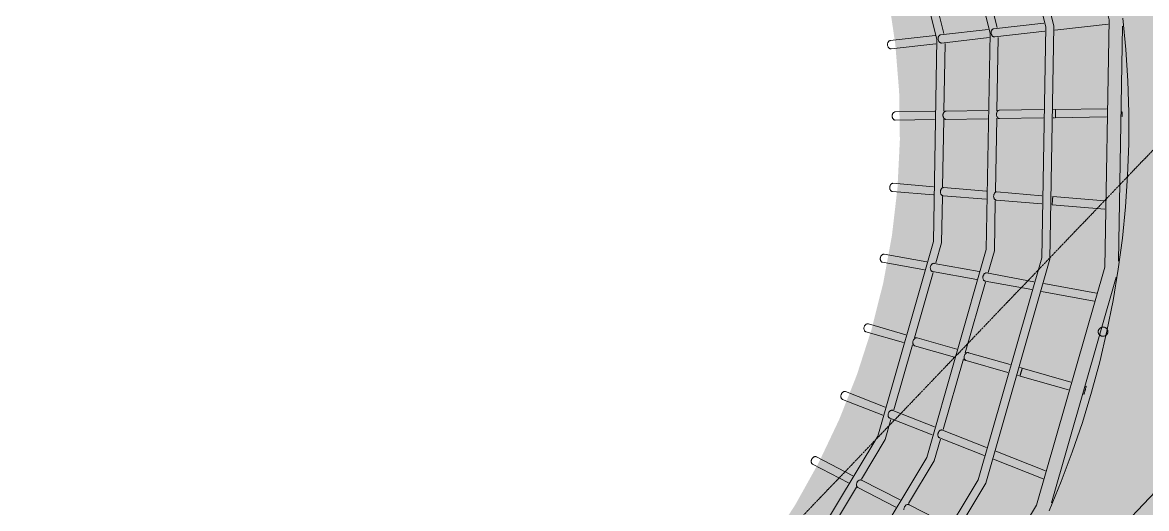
# Model space of a CAD drawing. Header units: millimetres. Extents: x -100577 to 287200, y -212120 to 238461.
# Drawn here: x 29597 to 32053, y 47652 to 48713 of the extents above; entities that cross this region are included whole.
import ezdxf

# ---------------------------------------------------------------- set-up
doc = ezdxf.new("R2010")
doc.units = ezdxf.units.MM
doc.linetypes.add('PHANTOM', pattern=[6.35, 3.175, -0.635, 0.635, -0.635, 0.635, -0.635])
for name, color, linetype, lineweight in [('02_切断（家具）', 8, 'Continuous', 18), ('06_部屋の色', 8, 'Continuous', 0), ('11_見えがかり（家具）', 8, 'Continuous', 9), ('20_上部（屋根の外形・梁）', 8, 'PHANTOM', 9)]:
    doc.layers.add(name, color=color, linetype=linetype, lineweight=lineweight)

msp = doc.modelspace()

# ---------------------------------------------------------------- hatches: boundary and pattern name
at = {"layer": '06_部屋の色', "true_color": 0xf6e3a4}
h = msp.add_hatch(color=8, dxfattribs=at)
h.paths.add_polyline_path([(15895.7, 43200.1), (16234.5, 43603.9), (16574.4, 44006.9), (14846.3, 45467.7), (18008.7, 50107.5), (18205.2, 50395.6), (18096.6, 50492.5), (18090.8, 50497.8), (18270.8, 50761.8), (18385, 50659.5), (18569.5, 50930.2), (18461.2, 51027.4), (18455.4, 51032.7), (18635.5, 51297), (18749.5, 51194.3), (18783.6, 51244.4), (18814.7, 51289.9), (20029.8, 53072.7), (19922.5, 53171.3), (19916.7, 53176.7), (20097.5, 53441.8), (20203.1, 53344.4), (20210.4, 53337.7), (20395.6, 53609.4), (20288.6, 53708.4), (20282.8, 53713.8), (20463.7, 53979.2), (20576.4, 53874.6), (20596, 53903.4), (21234.8, 54840.6), (21263.9, 54883.2), (21359.7, 55014.5), (21373.6, 55033.6), (21378.3, 55039.3), (21482.8, 55164.6), (21493.3, 55177.2), (21561.8, 55255.5), (21563.9, 55257.9), (21625.8, 55367.7), (21627.5, 55370.8), (21627.6, 55370.8), (21629.9, 55374.5), (21780.4, 55613.7), (21782.9, 55617), (21953.5, 55837.9), (21956.4, 55840.9), (22147.4, 56044.4), (22150.6, 56047.2), (22360.2, 56231.4), (22363.6, 56233.8), (22590, 56397), (22591.8, 56398.1), (22798.5, 56518.8), (22834.6, 56539.9), (23051.8, 56640.2), (23091.8, 56658.6), (23317.7, 56737.6), (23359.2, 56752.1), (23591.6, 56809), (23634.3, 56819.5), (23871.1, 56853.8), (23913.9, 56860), (23914.7, 56860.1), (23918.9, 56860.3), (24201.3, 56873.9), (24256.9, 56873.9), (26592.1, 56873.5), (26592.3, 57022), (26592.3, 57025.5), (30188.3, 57025), (30188.1, 56878.5), (30188.1, 56873), (30228.2, 56873), (30239.8, 56873), (33347.6, 56872.6), (33387.5, 56872.5), (33389.4, 56872.5), (33395.5, 56872.5), (33397.4, 56872.4), (33399.4, 56872.3), (33399.9, 56872.3), (33695.1, 56857.4), (33699.3, 56856.8), (33987.9, 56812.9), (33992, 56811.8), (34274.7, 56739.2), (34278.6, 56737.8), (34552.8, 56637.1), (34556.4, 56635.3), (34819.1, 56507.6), (34822.5, 56505.6), (35071.1, 56352.1), (35074.2, 56349.8), (35306.3, 56172), (35307.1, 56171.3), (35518.7, 55972.5), (35525, 55966.7), (35546.1, 55944.8), (35551.1, 55939.5), (35595.2, 55893.8), (35765.9, 55716.5), (38201.6, 53187.4), (38520.7, 52856), (38555.3, 52820.1), (38568.2, 52806.7), (38566, 52804.6), (38459.4, 52701.1), (38561.6, 52595.3), (38565, 52591.7), (38478.9, 52508), (37969.9, 52018.2), (37917.6, 51966.6), (37818.3, 52068.5), (37811.5, 52075.5), (37807.9, 52071.9), (37807.8, 52071.8), (37807.1, 52071.1), (37803.9, 52068), (37517.2, 51785.6), (37175.5, 51453.6), (37174.1, 51452.2), (37168.1, 51446.4), (36677.4, 50958.6), (36666.8, 50948), (36233.3, 50521), (36337.4, 50416.4), (36340.5, 50413.3), (36276.6, 50350.3), (35928, 49999), (35577, 49649.9), (35093, 49157.3), (34927.8, 48990.8), (34819.6, 49097.5), (34475.8, 48750.8), (34469.6, 48744.3), (34288.1, 48557.2), (34393.2, 48454.4), (34396.8, 48450.9), (34244.8, 48294.2), (33905.1, 47948.4), (33417, 47440), (32936.3, 46944.1), (32588.8, 46577.4), (32516.7, 46502.3), (32411.6, 46602.3), (32406.6, 46607.1), (32195, 46386.6), (32301.6, 46285.4), (32305.3, 46282), (32253.1, 46227.7), (31770.9, 45713.7), (31296, 45212.2), (31069.6, 44967.7), (30963.6, 45066.7), (30958.5, 45071.4), (30845.5, 44949.4), (30841.7, 44945.3), (30516.6, 44598.6), (30511.8, 44593.5), (30509.5, 44591.1), (30505.1, 44586.3), (30503.8, 44584.8), (30046.7, 44086.2), (30042.5, 44081.6), (29562.2, 43562.3), (29551.8, 43551), (29244.8, 43211.4), (29238.1, 43204.1), (28896.6, 42831.2), (28436.3, 42317.2), (28427.4, 42307.3), (28427.3, 42307.2), (28426.3, 42306.1), (27968.4, 41799.5), (27962.9, 41793.4), (27646.1, 41434.9), (27641.4, 41429.6), (27308.9, 41058), (27303.9, 41052.5), (26846.9, 40530.1), (26840, 40522.3), (26382.5, 40004.2), (26211.1, 39805.7), (26324, 39707.5), (26325.8, 39705.9), (26180.2, 39537.2), (25847.6, 39156.8), (25389.7, 38621), (24938.5, 38098.1), (24626.1, 37727.5), (24364.5, 37421.2), (23374.9, 38257.8), (23065.6, 38519.2), (23563.5, 39106.1), (24076.9, 39706.4), (24579.2, 40289.5), (25083.7, 40870.7), (22218.7, 43367), (21705, 42775.2), (21193.4, 42181.4), (20684.1, 41585.8), (20163.7, 40972.6), (20123.7, 40925.2), (22415.2, 38989.2), (21963.5, 38452.5), (21474.4, 37867.6), (21149.6, 37476.6), (20667.4, 36892.6), (20664.9, 36891), (20661.6, 36891.1), (14721.6, 41777.3), (14719.8, 41780.7), (14720.9, 41784.4), (15389.4, 42592.9)])
h.paths.add_polyline_path([(31135.5, 49518.8), (31065.3, 49596.5), (30990.2, 49669.4), (30910.4, 49737.2), (30826.3, 49799.7), (30738.4, 49856.5), (30647, 49907.4), (30552.3, 49952.3), (30455, 49990.9), (30355.4, 50023), (30253.8, 50048.6), (30150.9, 50067.4), (30046.9, 50079.5), (29942.3, 50084.8), (29837.6, 50083.2), (29733.3, 50074.7), (29629.6, 50059.5), (29527.3, 50037.5), (29426.6, 50008.9), (29327.9, 49973.7), (29231.8, 49932.1), (29138.7, 49884.4), (29048.8, 49830.7), (28962.7, 49771.2), (28880.6, 49706.2), (28802.9, 49635.9), (28730, 49560.8), (28662.2, 49481), (28599.7, 49397), (28542.9, 49309.1), (28491.9, 49217.6), (28447.1, 49123), (28408.5, 49025.7), (28376.3, 48926.1), (28350.8, 48824.5), (28331.9, 48721.5), (28319.9, 48617.5), (28314.6, 48512.9), (28316.2, 48408.3), (28324.6, 48303.9), (28339.9, 48200.3), (28361.9, 48097.9), (28390.5, 47997.2), (28425.7, 47898.6), (28467.2, 47802.5), (28515, 47709.3), (28568.7, 47619.5), (28628.2, 47533.3), (28693.2, 47451.2), (28763.4, 47373.5), (28838.6, 47300.7), (28918.3, 47232.9), (29002.4, 47170.4), (29090.3, 47113.5), (29181.7, 47062.6), (29276.4, 47017.7), (29373.7, 46979.1), (29473.3, 46947), (29574.9, 46921.4), (29677.9, 46902.6), (29781.9, 46890.5), (29886.5, 46885.3), (29991.1, 46886.9), (30095.5, 46895.3), (30199.1, 46910.6), (30301.4, 46932.5), (30402.1, 46961.2), (30500.8, 46996.4), (30596.9, 47037.9), (30690, 47085.6), (30779.9, 47139.4), (30866.1, 47198.9), (30948.1, 47263.8), (31025.8, 47334.1), (31098.7, 47409.2), (31166.5, 47489), (31229, 47573), (31285.8, 47660.9), (31336.8, 47752.4), (31381.7, 47847), (31420.2, 47944.3), (31452.4, 48044), (31477.9, 48145.5), (31496.8, 48248.5), (31508.9, 48352.5), (31514.1, 48457.1), (31512.5, 48561.8), (31504.1, 48666.1), (31488.8, 48769.7), (31466.8, 48872.1), (31438.2, 48972.8), (31403, 49071.4), (31361.5, 49167.5), (31313.8, 49260.7), (31260, 49350.6), (31200.5, 49436.7)], flags=0)

# ---------------------------------------------------------------- linework, layer by layer
at = {"layer": '02_切断（家具）'}
for points in [[(31947.5, 48037.1), (31947.4, 48037.5), (31947.4, 48038.4), (31947.4, 48038.9), (31947.5, 48039.8), (31947.6, 48040.3), (31947.9, 48041.1), (31948, 48041.6), (31948.3, 48042.4), (31948.5, 48042.8), (31949, 48043.5), (31949.2, 48043.9), (31949.7, 48044.5), (31950, 48044.8), (31950.6, 48045.4), (31950.8, 48045.7), (31951.5, 48046.3), (31951.9, 48046.5), (31952.7, 48047), (31953.1, 48047.2), (31953.9, 48047.6), (31954.4, 48047.8), (31955.3, 48048.1), (31955.7, 48048.2), (31956.7, 48048.4), (31957.2, 48048.4), (31958.2, 48048.5), (31958.6, 48048.5), (31959.6, 48048.4), (31960.1, 48048.3), (31961, 48048.1), (31961.4, 48048), (31962.3, 48047.7), (31962.7, 48047.5), (31963.5, 48047.1), (31963.9, 48046.9), (31964.5, 48046.4), (31964.9, 48046.2), (31965.5, 48045.6), (31965.8, 48045.4), (31966.3, 48044.7), (31966.6, 48044.4), (31967.1, 48043.7), (31967.3, 48043.3), (31967.7, 48042.5), (31967.9, 48042.1), (31968.2, 48041.2), (31968.3, 48040.8), (31968.4, 48039.9), (31968.5, 48039.4), (31968.5, 48038.5), (31968.5, 48038), (31968.4, 48037.1), (31968.3, 48036.7), (31968.1, 48035.8), (31968, 48035.4), (31967.6, 48034.6), (31967.4, 48034.2), (31967, 48033.4), (31966.8, 48033.1), (31966.2, 48032.4), (31966, 48032.1), (31965.4, 48031.5), (31965.1, 48031.2), (31964.4, 48030.7), (31964.1, 48030.4), (31963.3, 48029.9), (31962.9, 48029.7), (31962, 48029.3), (31961.6, 48029.1)], [(31953.7, 48029.3), (31953.2, 48029.4), (31952.5, 48029.8), (31952.1, 48030), (31951.4, 48030.5), (31951.1, 48030.7), (31950.5, 48031.3), (31950.2, 48031.6), (31949.6, 48032.2), (31949.3, 48032.5), (31948.8, 48033.3), (31948.6, 48033.6), (31948.2, 48034.5), (31948, 48034.8), (31947.8, 48035.7), (31947.6, 48036.2), (31947.5, 48037.1)], [(31960.2, 48028.7), (31959.2, 48028.6), (31958.8, 48028.5), (31957.8, 48028.5), (31957.3, 48028.5), (31956.3, 48028.6), (31955.9, 48028.6), (31955, 48028.8), (31954.5, 48028.9), (31953.7, 48029.3)], [(31961.6, 48029.1), (31960.7, 48028.9), (31960.2, 48028.7)]]:
    msp.add_lwpolyline(points, dxfattribs=at)
at = {"layer": '11_見えがかり（家具）'}
for points in [[(29089, 46586.7), (29608.4, 46437.8), (30148.7, 46428.3), (30673, 46559.1), (31145.6, 46821), (31534.4, 47196.4), (31812.7, 47659.6), (31961.6, 48179), (31971.1, 48719.3), (31840.3, 49243.7), (31578.3, 49716.3), (31203, 50105), (30739.8, 50383.3), (30220.3, 50532.3)], [(29200.1, 50298.4), (29693.7, 50421.4), (30202.4, 50412.6), (30691.5, 50272.3), (31127.6, 50010.3), (31481, 49644.3), (31727.7, 49199.3), (31850.8, 48705.6), (31841.9, 48196.9), (31701.7, 47707.9), (31439.6, 47271.8), (31073.6, 46918.3), (30628.7, 46671.7), (30135, 46548.6), (29626.3, 46557.5), (29137.2, 46697.7)], [(29144.4, 46714.2), (29628.9, 46575.3), (30133, 46566.5), (30622.1, 46688.4), (31062.9, 46932.8), (31425.5, 47283), (31685.2, 47715), (31824.1, 48199.6), (31832.9, 48703.6), (31711, 49192.7), (31466.6, 49633.6), (31116.4, 49996.2), (30684.3, 50255.8), (30199.8, 50394.8), (29695.8, 50403.6), (29206.7, 50281.6)], [(29193.3, 46826.6), (29647.1, 46696.5), (30119.1, 46688.2), (30577.1, 46802.4), (30990, 47031.3), (31329.6, 47359.3), (31572.8, 47763.9), (31702.9, 48217.7), (31711.1, 48689.7), (31596.9, 49147.8), (31368.1, 49560.7), (31040.1, 49900.3), (30635.5, 50143.4), (30181.7, 50273.6), (29709.6, 50281.8), (29251.6, 50167.6)], [(29239.8, 46933.6), (29664.3, 46811.9), (30105.9, 46804.2), (30534.4, 46911), (30920.6, 47125.1), (31238.3, 47431.9), (31465.7, 47810.5), (31587.5, 48235), (31595.2, 48676.5), (31488.3, 49105), (31274.2, 49491.3), (30967.5, 49808.9), (30588.9, 50036.4), (30164.4, 50158.1), (29722.9, 50165.8), (29294.4, 50059)], [(31687.6, 48858), (31726.3, 48702.5)], [(31574.6, 48832.9), (31610.4, 48689.3)], [(31840.2, 47647.6), (31866.6, 47711.1), (31890.8, 47775.4), (31913, 47840.4), (31933, 47906.2), (31950.9, 47972.5), (31966.5, 48039.4), (31980, 48106.8), (31991.3, 48174.6), (32000.3, 48242.7), (32007.1, 48311.1), (32011.7, 48379.7), (32014, 48448.4), (32014.1, 48517.1), (32011.9, 48585.8), (32007.5, 48654.3), (32000.9, 48722.7)], [(31598.2, 48674.2), (31597.8, 48675.4), (31597.6, 48676.6), (31597.5, 48677.9), (31597.5, 48679.1), (31597.7, 48680.2), (31597.9, 48681.3), (31598.2, 48682.2), (31598.7, 48683.1), (31599.2, 48683.9), (31599.8, 48684.7), (31600.5, 48685.4), (31601.3, 48685.9), (31602.1, 48686.3), (31603, 48686.5), (31706.9, 48698.3)], [(31714.2, 48687.4), (31713.9, 48688.6), (31713.7, 48689.8), (31713.6, 48691), (31713.6, 48692.2), (31713.7, 48693.4), (31713.9, 48694.4), (31714.3, 48695.4), (31714.7, 48696.3), (31715.1, 48697.1), (31715.7, 48697.9), (31716.4, 48698.5), (31717.2, 48699.1), (31718, 48699.5), (31718.9, 48699.7), (31828.7, 48712.2)], [(31968.9, 48710), (31852.6, 48696.8)], [(32000.6, 48705.2), (31991.6, 48192.1)], [(31487.8, 48661.7), (31487.4, 48662.9), (31487.2, 48664.1), (31487.1, 48665.4), (31487.2, 48666.6), (31487.3, 48667.7), (31487.6, 48668.7), (31487.9, 48669.7), (31488.3, 48670.6), (31488.9, 48671.4), (31489.5, 48672.2), (31490.2, 48672.8), (31491, 48673.3), (31491.9, 48673.7), (31492.8, 48673.9), (31591, 48685.1)], [(31709, 48680.4), (31605.2, 48668.6), (31604.3, 48668.6), (31603.5, 48668.7), (31602.6, 48669), (31601.8, 48669.4), (31601.1, 48669.9), (31600.4, 48670.5), (31599.7, 48671.3), (31599.1, 48672.1), (31598.6, 48673.1), (31598.2, 48674.2)], [(31830.7, 48694.3), (31721.2, 48681.8), (31720.4, 48681.8), (31719.5, 48681.9), (31718.6, 48682.2), (31717.9, 48682.6), (31717.1, 48683.1), (31716.5, 48683.7), (31715.8, 48684.4), (31715.2, 48685.3), (31714.7, 48686.3), (31714.2, 48687.4)], [(31728.8, 48680.7), (31726, 48520.9)], [(31593, 48667.2), (31494.9, 48656), (31494, 48656), (31493.1, 48656.1), (31492.3, 48656.4), (31491.5, 48656.8), (31490.7, 48657.3), (31490, 48658), (31489.4, 48658.7), (31488.8, 48659.6), (31488.2, 48660.6), (31487.8, 48661.7)], [(31612.9, 48667.5), (31610.3, 48519.8)], [(31497.7, 48505.9), (31497.4, 48507.1), (31497.3, 48508.3), (31497.2, 48509.5), (31497.3, 48510.7), (31497.5, 48511.9), (31497.7, 48512.9), (31498.1, 48513.9), (31498.6, 48514.8), (31499.1, 48515.6), (31499.7, 48516.4), (31500.5, 48517.1), (31501.3, 48517.6), (31502.2, 48518), (31503.1, 48518.2), (31504, 48518.3), (31590.4, 48519.6)], [(31590.1, 48501.6), (31503.8, 48500.3), (31502.9, 48500.4), (31502, 48500.7), (31501.2, 48501.1), (31500.5, 48501.5), (31499.9, 48502.2), (31499.2, 48502.9), (31498.6, 48503.8), (31498.1, 48504.8), (31497.7, 48505.9)], [(31610, 48502.4), (31607.4, 48354.1)], [(31608.8, 48507.5), (31608.5, 48508.7), (31608.3, 48509.9), (31608.3, 48511.1), (31608.3, 48512.3), (31608.5, 48513.5), (31608.8, 48514.6), (31609.1, 48515.5), (31609.6, 48516.4), (31610.1, 48517.3), (31610.7, 48518.1), (31611.5, 48518.7), (31612.3, 48519.3), (31613.1, 48519.7), (31614, 48519.9), (31614.9, 48520), (31706.2, 48521.4)], [(31705.9, 48503.4), (31614.8, 48502), (31613.9, 48502.1), (31613.1, 48502.3), (31612.3, 48502.7), (31611.6, 48503.2), (31610.9, 48503.8), (31610.3, 48504.6), (31609.7, 48505.4), (31609.2, 48506.4), (31608.8, 48507.5)], [(31725.8, 48504.8), (31723, 48344.8)], [(31725.6, 48509.3), (31725.3, 48510.4), (31725.1, 48511.7), (31725.1, 48512.9), (31725.1, 48514.1), (31725.3, 48515.2), (31725.6, 48516.3), (31725.9, 48517.3), (31726.3, 48518.2), (31726.8, 48519), (31727.5, 48519.8), (31728.2, 48520.5), (31729, 48521.1), (31729.8, 48521.5), (31730.7, 48521.7), (31731.6, 48521.8), (31827.8, 48523.2)], [(31827.4, 48505.2), (31731.5, 48503.8), (31730.7, 48503.9), (31729.8, 48504.1), (31729.1, 48504.5), (31728.4, 48505), (31727.7, 48505.6), (31727.1, 48506.3), (31726.5, 48507.2), (31726, 48508.2), (31725.6, 48509.3)], [(31852.2, 48505.6), (31849.3, 48505.6)], [(31849.6, 48523.6), (31851.9, 48523.6)], [(31965.4, 48507.3), (31854.2, 48505.6), (31854.2, 48505.7), (31854.2, 48505.9), (31854.1, 48506.3), (31854.1, 48506.8), (31854.1, 48507.5), (31854, 48508.3), (31854, 48509.2), (31853.9, 48510.2), (31853.9, 48511.3), (31853.9, 48512.4), (31853.9, 48513.6), (31853.8, 48514.6), (31853.8, 48515.7), (31853.8, 48516.8), (31853.8, 48517.9), (31853.8, 48519), (31853.8, 48520.1), (31853.8, 48521), (31853.8, 48521.8), (31853.9, 48522.5), (31853.9, 48523)], [(31853.9, 48523), (31853.9, 48523.4), (31853.9, 48523.6), (31854, 48523.6), (31965.7, 48525.3)], [(31999.3, 48519.3), (31999.3, 48519.1), (31999.3, 48517.9), (31999.4, 48516.9), (31999.4, 48515.8), (31999.4, 48514.7), (31999.4, 48513.5), (31999.4, 48512.5), (31999.4, 48511.4), (31999.4, 48510.5), (31999.4, 48509.7), (31999.4, 48509), (31999.3, 48508.5), (31999.3, 48508.1), (31999.3, 48507.9), (31999.3, 48507.9), (31999.1, 48507.9)], [(30130.4, 45631.3), (30466, 45993.7), (30942.2, 46496.6), (31426.2, 47012.4), (31765.1, 47365.5), (32113.2, 47732.8), (32597.5, 48232.5), (32775.9, 48418.3)], [(31492.3, 48349.9), (31492.1, 48351), (31491.9, 48352.2), (31491.9, 48353.5), (31492, 48354.7), (31492.3, 48355.8), (31492.6, 48356.9), (31493, 48357.8), (31493.5, 48358.8), (31494, 48359.6), (31494.7, 48360.4), (31495.5, 48361.1), (31496.3, 48361.6), (31497.2, 48362), (31498.1, 48362.3), (31499, 48362.4), (31587.6, 48355)], [(31587.3, 48337), (31498.2, 48344.4), (31497.3, 48344.5), (31496.5, 48344.7), (31495.7, 48345.1), (31495, 48345.6), (31494.3, 48346.2), (31493.7, 48346.9), (31493.2, 48347.8), (31492.7, 48348.8), (31492.3, 48349.9)], [(31607, 48333.5), (31605.3, 48232.3), (31592.8, 48188.9)], [(31603, 48340.6), (31602.8, 48341.8), (31602.6, 48343), (31602.6, 48344.2), (31602.7, 48345.4), (31603, 48346.6), (31603.3, 48347.6), (31603.6, 48348.6), (31604.1, 48349.5), (31604.7, 48350.4), (31605.3, 48351.2), (31606.1, 48351.9), (31606.9, 48352.4), (31607.8, 48352.8), (31608.7, 48353.1), (31609.6, 48353.2), (31703.1, 48345.4)], [(31702.8, 48327.4), (31608.8, 48335.2), (31608, 48335.3), (31607.1, 48335.5), (31606.4, 48335.9), (31605.7, 48336.4), (31605, 48337), (31604.4, 48337.7), (31603.9, 48338.5), (31603.4, 48339.5), (31603, 48340.6)], [(31719.4, 48330.9), (31719.2, 48332.1), (31719, 48333.3), (31719, 48334.5), (31719.1, 48335.7), (31719.3, 48336.8), (31719.6, 48337.9), (31720, 48338.9), (31720.5, 48339.8), (31721, 48340.7), (31721.7, 48341.5), (31722.4, 48342.2), (31723.2, 48342.7), (31724.1, 48343.2), (31725, 48343.4), (31725.9, 48343.5), (31824.5, 48335.3)], [(31824.2, 48317.3), (31725.2, 48325.5), (31724.3, 48325.6), (31723.5, 48325.8), (31722.7, 48326.2), (31722, 48326.7), (31721.4, 48327.3), (31720.8, 48328), (31720.3, 48328.8), (31719.8, 48329.8), (31719.4, 48330.9)], [(31846.3, 48333.5), (31846.4, 48333.5)], [(31961.8, 48305.9), (31846.9, 48315.4), (31846.9, 48315.5), (31846.9, 48315.7), (31846.9, 48316), (31846.9, 48316.6), (31846.9, 48317.2), (31847, 48318), (31847, 48319), (31847.1, 48320), (31847.2, 48321.1), (31847.2, 48322.2), (31847.3, 48323.3), (31847.4, 48324.4), (31847.5, 48325.5), (31847.6, 48326.6), (31847.7, 48327.7), (31847.8, 48328.8), (31847.9, 48329.8), (31848, 48330.7), (31848.1, 48331.5)], [(31848.1, 48331.5), (31848.2, 48332.2), (31848.3, 48332.7), (31848.3, 48333.1), (31848.4, 48333.3), (31848.4, 48333.3), (31962.2, 48323.9)], [(31722.6, 48324), (31720.7, 48215.1), (31707.2, 48168)], [(31471.6, 48195.2), (31471.4, 48196.3), (31471.3, 48197.5), (31471.4, 48198.7), (31471.5, 48199.9), (31471.8, 48201.1), (31472.1, 48202.1), (31472.6, 48203.1), (31473.1, 48204), (31473.7, 48204.9), (31474.4, 48205.7), (31475.2, 48206.4), (31476, 48206.9), (31477, 48207.3), (31477.9, 48207.6), (31478.8, 48207.7), (31479.7, 48207.6), (31572.7, 48190.6)], [(31567.7, 48173.2), (31476.4, 48189.9), (31475.6, 48190.1), (31474.8, 48190.5), (31474.1, 48190.9), (31473.5, 48191.5), (31472.9, 48192.2), (31472.4, 48193.1), (31472, 48194.1), (31471.6, 48195.2)], [(31580.9, 48175.1), (31580.7, 48176.3), (31580.6, 48177.5), (31580.6, 48178.7), (31580.8, 48179.9), (31581, 48181), (31581.4, 48182.1), (31581.8, 48183.1), (31582.3, 48184), (31582.9, 48184.8), (31583.6, 48185.6), (31584.4, 48186.3), (31585.2, 48186.9), (31586.1, 48187.3), (31587, 48187.6), (31588, 48187.7), (31588.8, 48187.6), (31687, 48169.6)], [(31586.8, 48167.7), (31545.9, 48025.2)], [(31682, 48152.2), (31585.7, 48169.9), (31584.8, 48170.1), (31584.1, 48170.5), (31583.4, 48170.9), (31582.8, 48171.5), (31582.2, 48172.2), (31581.7, 48173.1), (31581.2, 48174), (31580.9, 48175.1)], [(31695.8, 48154), (31695.6, 48155.2), (31695.5, 48156.4), (31695.5, 48157.6), (31695.7, 48158.8), (31695.9, 48159.9), (31696.3, 48161), (31696.7, 48162), (31697.2, 48162.9), (31697.8, 48163.8), (31698.5, 48164.6), (31699.2, 48165.3), (31700.1, 48165.9), (31700.9, 48166.3), (31701.8, 48166.6), (31702.7, 48166.6), (31703.6, 48166.6), (31807.1, 48147.6)], [(31986.5, 48157.8), (31845, 47664.5)], [(31701.1, 48146.8), (31656.8, 47992.1)], [(31802.1, 48130.2), (31700.5, 48148.9), (31699.7, 48149.1), (31698.9, 48149.4), (31698.2, 48149.9), (31697.6, 48150.4), (31697, 48151.2), (31696.5, 48152), (31696.1, 48153), (31695.8, 48154)], [(31828.7, 48143.7), (31943.4, 48122.7)], [(31938.4, 48105.3), (31823.7, 48126.3)], [(31435.8, 48043.3), (31435.7, 48044.4), (31435.6, 48045.6), (31435.7, 48046.8), (31435.9, 48048), (31436.2, 48049.1), (31436.6, 48050.2), (31437.1, 48051.1), (31437.6, 48052), (31438.3, 48052.9), (31439, 48053.7), (31439.8, 48054.4), (31440.7, 48054.9), (31441.7, 48055.3), (31442.6, 48055.6), (31443.5, 48055.7), (31444.4, 48055.6), (31445.3, 48055.4), (31527.2, 48031.9)], [(31522.2, 48014.6), (31439.7, 48038.3), (31438.9, 48038.6), (31438.2, 48039.1), (31437.6, 48039.7), (31437, 48040.4), (31436.5, 48041.2), (31436.1, 48042.2), (31435.8, 48043.3)], [(31542.6, 48012.6), (31542.4, 48013.8), (31542.4, 48014.9), (31542.5, 48016.1), (31542.7, 48017.3), (31543, 48018.5), (31543.4, 48019.5), (31543.8, 48020.5), (31544.4, 48021.4), (31545, 48022.2), (31545.8, 48023), (31546.6, 48023.7), (31547.5, 48024.3), (31548.4, 48024.7), (31549.3, 48025), (31550.2, 48025.1), (31551.1, 48025), (31551.9, 48024.8), (31638.4, 48000)], [(31633.4, 47982.7), (31546.4, 48007.7), (31545.6, 48008), (31545, 48008.5), (31544.4, 48009.1), (31543.8, 48009.8), (31543.3, 48010.6), (31542.9, 48011.6), (31542.6, 48012.6)], [(31541.5, 48010.1), (31500.8, 47867.9)], [(31654.9, 47980.4), (31654.7, 47981.5), (31654.6, 47982.7), (31654.7, 47983.9), (31654.9, 47985.1), (31655.2, 47986.2), (31655.6, 47987.3), (31656.1, 47988.3), (31656.6, 47989.2), (31657.3, 47990), (31658, 47990.8), (31658.8, 47991.5), (31659.7, 47992.1), (31660.6, 47992.5), (31661.5, 47992.8), (31662.4, 47992.9), (31663.3, 47992.8), (31664.1, 47992.6), (31755.2, 47966.5)], [(31659.4, 47994), (31659.7, 47993.9)], [(31653.2, 47979.5), (31608.9, 47825.1)], [(31655, 47976.6), (31654.4, 47976.7)], [(31750.2, 47949.2), (31658.6, 47975.5), (31657.9, 47975.8), (31657.2, 47976.3), (31656.6, 47976.9), (31656, 47977.6), (31655.6, 47978.4), (31655.2, 47979.3), (31654.9, 47980.4)], [(31774.8, 47942.2), (31771.2, 47943.2)], [(31776.2, 47960.5), (31779.7, 47959.5)], [(31882.7, 47911.2), (31776.7, 47941.6), (31776.7, 47941.7), (31776.7, 47941.9), (31776.8, 47942.3), (31776.9, 47942.8), (31777, 47943.4), (31777.2, 47944.2), (31777.5, 47945.1), (31777.8, 47946.1), (31778, 47947.2), (31778.3, 47948.2), (31778.6, 47949.3), (31778.9, 47950.4), (31779.2, 47951.4), (31779.5, 47952.5), (31779.9, 47953.5), (31780.2, 47954.6), (31780.5, 47955.6), (31780.8, 47956.5), (31781, 47957.2)], [(31781, 47957.2), (31781.2, 47957.9), (31781.4, 47958.4), (31781.5, 47958.7), (31781.6, 47958.9), (31781.6, 47958.9), (31887.7, 47928.5)], [(31920.1, 47919.2), (31921.1, 47919), (31921.1, 47918.9), (31921.1, 47918.7), (31921, 47918.3), (31920.9, 47917.8), (31920.7, 47917.2), (31920.5, 47916.4), (31920.3, 47915.5), (31920, 47914.5), (31919.7, 47913.4), (31919.4, 47912.4), (31919.1, 47911.3), (31918.8, 47910.2), (31918.5, 47909.2), (31918.2, 47908.1), (31917.9, 47907.1), (31917.6, 47906), (31917.3, 47905), (31917, 47904.1), (31916.8, 47903.4), (31916.5, 47902.7), (31916.4, 47902.2), (31916.2, 47901.9), (31916.2, 47901.7), (31916.1, 47901.7), (31915.2, 47901.9)], [(31385.3, 47895.6), (31385.2, 47896.8), (31385.2, 47897.9), (31385.3, 47899.1), (31385.5, 47900.3), (31385.9, 47901.4), (31386.3, 47902.4), (31386.9, 47903.4), (31387.4, 47904.3), (31388.1, 47905.1), (31388.9, 47905.9), (31389.8, 47906.6), (31390.7, 47907.1), (31391.7, 47907.5), (31392.6, 47907.8), (31393.6, 47907.9), (31394.5, 47907.8), (31395.3, 47907.6), (31481.7, 47873.3)], [(31476.7, 47856), (31389, 47890.7), (31388.3, 47891.1), (31387.6, 47891.5), (31387, 47892.1), (31386.4, 47892.8), (31385.9, 47893.6), (31385.6, 47894.6), (31385.3, 47895.6)], [(31488.5, 47854.7), (31488.4, 47855.8), (31488.4, 47857), (31488.5, 47858.2), (31488.8, 47859.3), (31489.1, 47860.4), (31489.6, 47861.5), (31490.1, 47862.4), (31490.7, 47863.3), (31491.4, 47864.2), (31492.1, 47865), (31493, 47865.6), (31493.9, 47866.2), (31494.9, 47866.6), (31495.8, 47866.9), (31496.8, 47867), (31497.7, 47866.9), (31498.5, 47866.7), (31589.8, 47830.5)], [(31494.7, 47846.7), (31482.3, 47803.3), (31430.1, 47716.6)], [(31584.8, 47813.1), (31492.2, 47849.8), (31491.5, 47850.2), (31490.8, 47850.6), (31490.2, 47851.2), (31489.6, 47851.9), (31489.2, 47852.7), (31488.8, 47853.6), (31488.5, 47854.7)], [(31597.1, 47811.6), (31597, 47812.7), (31597, 47813.9), (31597.1, 47815.1), (31597.4, 47816.3), (31597.7, 47817.4), (31598.2, 47818.4), (31598.7, 47819.4), (31599.2, 47820.3), (31599.9, 47821.1), (31600.7, 47821.9), (31601.5, 47822.6), (31602.4, 47823.2), (31603.4, 47823.6), (31604.3, 47823.8), (31605.3, 47823.9), (31606.1, 47823.9), (31607, 47823.7), (31703.3, 47785.5)], [(31602.8, 47803.9), (31589.3, 47756.7), (31533, 47663.1)], [(31698.3, 47768.1), (31600.7, 47806.8), (31600, 47807.1), (31599.3, 47807.6), (31598.7, 47808.1), (31598.2, 47808.8), (31597.7, 47809.6), (31597.4, 47810.6), (31597.1, 47811.6)], [(31320.5, 47753.7), (31320.4, 47754.8), (31320.5, 47756), (31320.6, 47757.1), (31320.9, 47758.3), (31321.3, 47759.4), (31321.8, 47760.4), (31322.4, 47761.3), (31323, 47762.2), (31323.7, 47763), (31324.6, 47763.8), (31325.5, 47764.4), (31326.4, 47765), (31327.4, 47765.4), (31328.4, 47765.6), (31329.4, 47765.7), (31330.3, 47765.6), (31331.1, 47765.4), (31331.9, 47765.1), (31411.5, 47724.1)], [(31723.7, 47777.4), (31832.1, 47734.5)], [(31402.2, 47708.6), (31323.4, 47749.2), (31322.7, 47749.7), (31322.1, 47750.2), (31321.6, 47750.9), (31321.1, 47751.7), (31320.7, 47752.7), (31320.5, 47753.7)], [(31827.1, 47717.1), (31718.7, 47760)], [(31419.5, 47698.9), (31343.2, 47571.9)], [(31419.2, 47702.8), (31419.2, 47703.9), (31419.2, 47705.1), (31419.4, 47706.3), (31419.7, 47707.4), (31420.1, 47708.5), (31420.6, 47709.5), (31421.1, 47710.4), (31421.7, 47711.3), (31422.5, 47712.1), (31423.3, 47712.9), (31424.2, 47713.6), (31425.1, 47714.1), (31426.1, 47714.5), (31427.1, 47714.8), (31428.1, 47714.9), (31429, 47714.8), (31429.8, 47714.6), (31430.6, 47714.2), (31514.6, 47671)], [(31505.3, 47655.5), (31422, 47698.4), (31421.4, 47698.8), (31420.8, 47699.4), (31420.3, 47700.1), (31419.8, 47700.9), (31419.5, 47701.8), (31419.2, 47702.8)], [(31523.1, 47649.4), (31523, 47650.5), (31523, 47651.6), (31523.2, 47652.8), (31523.5, 47653.9), (31523.9, 47655), (31524.4, 47656), (31524.9, 47656.9), (31525.6, 47657.8), (31526.3, 47658.7), (31527.1, 47659.4), (31528, 47660.1), (31528.9, 47660.6), (31529.9, 47661.1), (31530.9, 47661.3), (31531.8, 47661.4), (31532.7, 47661.3), (31533.6, 47661.1), (31534.3, 47660.8), (31622.8, 47615.2)]]:
    msp.add_lwpolyline(points, dxfattribs=at)
at = {"layer": '20_上部（屋根の外形・梁）'}
msp.add_lwpolyline([(35457.3, 51877), (33316.5, 49722.8), (33316.3, 49722.6), (32257.8, 48633.9), (32257.6, 48633.7), (31207.1, 47537.3), (31206.9, 47537), (29130, 45321.1)], dxfattribs=at)

doc.saveas('drawing.dxf')
